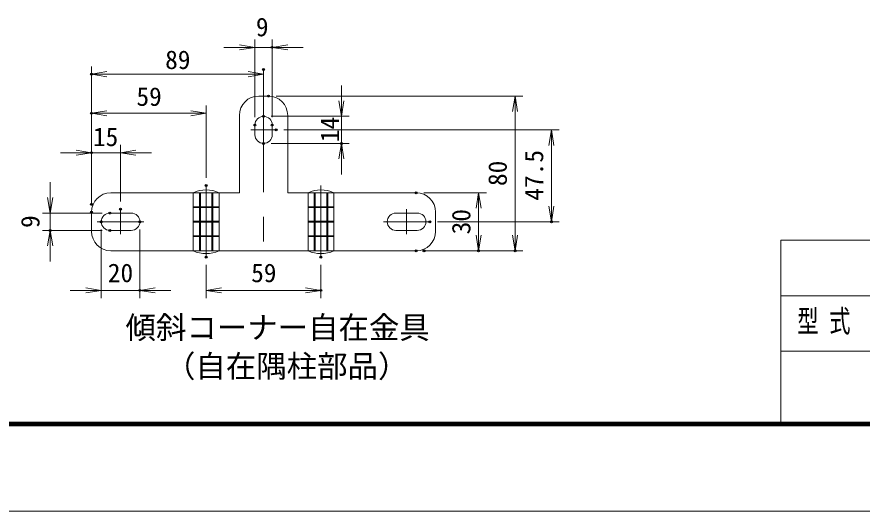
# Model space of a CAD drawing. Units: millimetres, scale not verified, with parts at other scales. Extents: x -4200 to 4200, y -2970 to 2970.
# Drawn here: x 430 to 2616, y -2970 to -1692 of the extents above; entities that cross this region are included whole.
import ezdxf
from ezdxf.enums import TextEntityAlignment as Align

# ---------------------------------------------------------------- set-up
doc = ezdxf.new("R2010")
doc.units = ezdxf.units.MM
doc.header["$LTSCALE"] = 10
doc.header["$PDMODE"] = 32
doc.header["$PDSIZE"] = 5
doc.linetypes.add('USER1', pattern=[50.8, 31.75, -6.35, 6.35, -6.35])
for name, color, linetype, lineweight in [('0-1_D-BMK', 2, 'USER1', 13), ('0-5_D-STR3', 3, 'Continuous', 13), ('0-6_D-STR-DIM', 7, 'Continuous', 13), ('0-7_0', 7, 'Continuous', 18), ('0-9_D-TTL-TXT', 7, 'Continuous', 18), ('0-B_D-TTL', 7, 'Continuous', 18), ('0-C_WAKU', 7, 'Continuous', 18)]:
    doc.layers.add(name, color=color, linetype=linetype, lineweight=lineweight)
doc.layers.add('0-8_Defpoints', color=253, linetype='Continuous')
doc.styles.add('ＭＳ ゴシック', font='')
doc.styles.get('ＭＳ ゴシック').set_extended_font_data('MS Gothic')

# ---------------------------------------------------------------- blocks, each defined once
blk = doc.blocks.new('_Open')
at = {"layer": '0-7_0'}
blk.add_line((-10, 1.667), (0, 0), dxfattribs=at)
blk.add_lwpolyline([(-10, -1.667), (0, 0), (-10, 0)], dxfattribs=at)

msp = doc.modelspace()

# ---------------------------------------------------------------- linework, layer by layer
at = {"layer": '0-1_D-BMK'}
for p, q in [((1067.6, -1827.99), (1067.6, -2320.12)), ((1035.1, -1984.25), (1100.1, -1984.25)), ((919.1, -2128.25), (919.1, -2313.12)), ((1216.1, -2128.25), (1216.1, -2313.12)), ((697.6, -2189.25), (697.6, -2254.25)), ((1437.6, -2189.25), (1437.6, -2254.25)), ((637.6, -2221.75), (757.6, -2221.75)), ((1497.6, -2221.75), (1377.6, -2221.75))]:
    msp.add_line(p, q, dxfattribs=at)
at = {"layer": '0-5_D-STR3'}
for p, q in [((1055.1, -1896.75), (1080.1, -1896.75)), ((1005.1, -1946.75), (1005.1, -2146.75)), ((1130.1, -1946.75), (1130.1, -2146.75)), ((1045.1, -1971.75), (1045.1, -1996.75)), ((1090.1, -1971.75), (1090.1, -1996.75)), ((672.6, -2146.75), (1005.1, -2146.75)), ((885.6, -2146.75), (885.6, -2296.75)), ((901.6, -2146.75), (901.6, -2296.75)), ((904.1, -2146.75), (904.1, -2296.75)), ((934.1, -2146.75), (934.1, -2296.75)), ((936.6, -2146.75), (936.6, -2296.75)), ((952.6, -2146.75), (952.6, -2296.75)), ((1130.1, -2146.75), (1462.6, -2146.75)), ((1182.6, -2146.75), (1182.6, -2296.75)), ((1198.6, -2146.75), (1198.6, -2296.75)), ((1201.1, -2146.75), (1201.1, -2296.75)), ((1231.1, -2146.75), (1231.1, -2296.75)), ((1233.6, -2146.75), (1233.6, -2296.75)), ((1249.6, -2146.75), (1249.6, -2296.75)), ((885.6, -2183.25), (952.6, -2183.25)), ((885.6, -2185.25), (952.6, -2185.25)), ((1249.6, -2183.25), (1182.6, -2183.25)), ((1249.6, -2185.25), (1182.6, -2185.25)), ((622.6, -2196.75), (622.6, -2246.75)), ((670.1, -2199.25), (725.1, -2199.25)), ((1465.1, -2199.25), (1410.1, -2199.25)), ((1512.6, -2196.75), (1512.6, -2246.75)), ((885.6, -2220.25), (952.6, -2220.25)), ((885.6, -2223.25), (952.6, -2223.25)), ((1249.6, -2220.25), (1182.6, -2220.25)), ((1249.6, -2223.25), (1182.6, -2223.25)), ((670.1, -2244.25), (725.1, -2244.25)), ((1465.1, -2244.25), (1410.1, -2244.25)), ((885.6, -2258.25), (952.6, -2258.25)), ((885.6, -2260.25), (952.6, -2260.25)), ((1249.6, -2258.25), (1182.6, -2258.25)), ((1249.6, -2260.25), (1182.6, -2260.25)), ((672.6, -2296.75), (1462.6, -2296.75))]:
    msp.add_line(p, q, dxfattribs=at)
for centre, radius, start, end in [((1055.1, -1946.75), 50, 90, 180), ((1080.1, -1946.75), 50, 0, 90), ((1067.6, -1971.75), 22.5, 0, 180), ((1067.6, -1996.75), 22.5, 180, 0), ((919.1, -2217.82), 78.57, 64.76136, 115.23864), ((1216.1, -2217.82), 78.57, 64.76136, 115.23864), ((672.6, -2196.75), 50, 90, 180), ((1462.6, -2196.75), 50, 0, 90), ((670.1, -2221.75), 22.5, 90, 270), ((725.1, -2221.75), 22.5, 270, 90), ((1410.1, -2221.75), 22.5, 90, 270), ((1465.1, -2221.75), 22.5, 270, 90), ((672.6, -2246.75), 50, 180, 270), ((1462.6, -2246.75), 50, 270, 0), ((919.1, -2225.68), 78.57, 244.76136, 295.23864), ((1216.1, -2225.68), 78.57, 244.76136, 295.23864)]:
    msp.add_arc(centre, radius, start, end, dxfattribs=at)
at = {"layer": '0-6_D-STR-DIM'}
for p, q in [((1005.1, -1770.89), (965.1, -1770.89)), ((1045.1, -1951.75), (1045.1, -1750.89)), ((1045.1, -1770.89), (1090.1, -1770.89)), ((1090.1, -1951.75), (1090.1, -1750.89)), ((1130.1, -1770.89), (1170.1, -1770.89)), ((622.6, -2176.75), (622.6, -1820.16)), ((1067.6, -1840.16), (622.6, -1840.16)), ((1067.6, -1847.99), (1067.6, -1860.16)), ((1269, -1909.25), (1269, -1869.25)), ((1100.1, -1896.75), (1738.08, -1896.75)), ((1718.08, -1896.75), (1718.08, -2296.75)), ((622.6, -2156.75), (622.6, -1921.46)), ((919.1, -2108.25), (919.1, -1921.46)), ((919.1, -1941.46), (622.6, -1941.46)), ((1087.6, -1949.25), (1289, -1949.25)), ((1269, -1949.25), (1269, -2019.25)), ((1120.1, -1984.25), (1832.23, -1984.25)), ((1812.23, -1984.25), (1812.23, -2221.75)), ((622.6, -2176.75), (622.6, -2023.27)), ((697.6, -2169.25), (697.6, -2023.27)), ((1087.6, -2019.25), (1289, -2019.25)), ((582.6, -2043.27), (542.6, -2043.27)), ((697.6, -2043.27), (622.6, -2043.27)), ((737.6, -2043.27), (777.6, -2043.27)), ((1269, -2059.25), (1269, -2099.25)), ((515.48, -2159.25), (515.48, -2119.25)), ((1482.6, -2146.75), (1643.93, -2146.75)), ((1623.93, -2146.75), (1623.93, -2296.75)), ((650.1, -2199.25), (495.48, -2199.25)), ((515.48, -2199.25), (515.48, -2244.25)), ((1517.6, -2221.75), (1832.23, -2221.75)), ((650.1, -2244.25), (495.48, -2244.25)), ((647.6, -2241.75), (647.6, -2419.16)), ((747.6, -2241.75), (747.6, -2419.16)), ((515.48, -2284.25), (515.48, -2324.25)), ((1482.6, -2296.75), (1643.93, -2296.75)), ((1502.6, -2296.75), (1738.08, -2296.75)), ((919.1, -2333.12), (919.1, -2419.16)), ((1216.1, -2333.12), (1216.1, -2419.16)), ((607.6, -2399.16), (567.6, -2399.16)), ((647.6, -2399.16), (747.6, -2399.16)), ((787.6, -2399.16), (827.6, -2399.16)), ((919.1, -2399.16), (1216.1, -2399.16))]:
    msp.add_line(p, q, dxfattribs=at)
at = {"layer": '0-8_Defpoints'}
for p in [(1090.1, -1770.89), (1067.6, -1827.99), (622.6, -1840.16), (1080.1, -1896.75), (622.6, -1941.46), (1067.6, -1949.25), (1045.1, -1971.75), (1090.1, -1971.75), (1100.1, -1984.25), (1067.6, -2019.25), (1269, -2019.25), (622.6, -2043.27), (919.1, -2128.25), (1462.6, -2146.75), (622.6, -2176.75), (622.6, -2196.75), (670.1, -2199.25), (697.6, -2189.25), (647.6, -2221.75), (747.6, -2221.75), (1497.6, -2221.75), (1812.23, -2221.75), (515.48, -2244.25), (670.1, -2244.25), (1462.6, -2296.75), (1482.6, -2296.75), (1623.93, -2296.75), (1718.08, -2296.75), (919.1, -2313.12), (1216.1, -2313.12), (747.6, -2399.16), (1216.1, -2399.16)]:
    msp.add_point(p, dxfattribs=at)
at = {"layer": '0-B_D-TTL'}
for points in [[(-4200.09, -2969.77), (4199.91, -2969.77), (4199.91, 2970.23), (-4200.09, 2970.23)], [(-3930.09, 2750.23), (3929.91, 2750.23), (3929.91, -2749.77), (-3930.09, -2749.77)], [(-3927.59, 2747.73), (3927.41, 2747.73), (3927.41, -2747.27), (-3927.59, -2747.27)], [(-3925.09, 2745.23), (3924.91, 2745.23), (3924.91, -2744.77), (-3925.09, -2744.77)], [(-3922.59, 2742.73), (3922.41, 2742.73), (3922.41, -2742.27), (-3922.59, -2742.27)], [(-3920.09, 2740.23), (3919.91, 2740.23), (3919.91, -2739.77), (-3920.09, -2739.77)]]:
    msp.add_lwpolyline(points, close=True, dxfattribs=at)
at = {"layer": '0-C_WAKU'}
for p, q in [((2405.47, -2269.7), (3919.91, -2269.7)), ((2405.47, -2739.77), (2405.47, -2269.7)), ((2405.47, -2412.95), (3919.91, -2412.95)), ((2405.47, -2556.2), (3919.91, -2556.2))]:
    msp.add_line(p, q, dxfattribs=at)

# ---------------------------------------------------------------- block references
at = {"layer": '0-6_D-STR-DIM', "xscale": 4, "yscale": 4}
for p in [(1045.1, -1770.89), (1067.6, -1840.16), (919.1, -1941.46), (622.6, -2043.27), (647.6, -2399.16), (1216.1, -2399.16)]:
    msp.add_blockref('_Open', p, dxfattribs=at)
for p, rotation in [((1090.1, -1770.89), 180), ((622.6, -1840.16), 180), ((1718.08, -1896.75), 90), ((1269, -1949.25), 270), ((622.6, -1941.46), 180), ((1812.23, -1984.25), 90), ((1269, -2019.25), 90), ((697.6, -2043.27), 180), ((515.48, -2199.25), 270), ((1623.93, -2146.75), 90), ((1812.23, -2221.75), 270), ((515.48, -2244.25), 90), ((1623.93, -2296.75), 270), ((1718.08, -2296.75), 270), ((747.6, -2399.16), 180), ((919.1, -2399.16), 180)]:
    msp.add_blockref('_Open', p, dxfattribs=dict(at, rotation=rotation))

# ---------------------------------------------------------------- texts
at = {"layer": '0-6_D-STR-DIM', "style": 'ＭＳ ゴシック'}
for s, p in [('9', (1047.87, -1756.71)), ('89', (813.11, -1841.42)), ('59', (738.85, -1936.62)), ('15', (626.34, -2040.64)), ('20', (664.84, -2392.41)), ('59', (1035.6, -2392.41))]:
    msp.add_text(s, height=48.09, dxfattribs=at).set_placement(p, align=Align.BOTTOM_LEFT)
for s, p in [('14', (1277.51, -2016.03)), ('47.5', (1805.48, -2167.11)), ('80', (1711.33, -2129.38)), ('30', (1617.18, -2254.38)), ('9', (502.51, -2237.74))]:
    msp.add_text(s, height=48.09, rotation=90, dxfattribs=at).set_placement(p, align=Align.BOTTOM_LEFT)
at = {"layer": '0-9_D-TTL-TXT', "style": 'ＭＳ ゴシック'}
for s, p in [('傾斜コーナー自在金具', (710.59, -2541.34)), ('（自在隅柱部品）', (812.66, -2641.34))]:
    msp.add_text(s, height=57.7, dxfattribs=at).set_placement(p, align=Align.BOTTOM_LEFT)
at = {"layer": '0-C_WAKU', "style": 'ＭＳ ゴシック', "width": 0.7}
msp.add_text('型 式', height=57.73, dxfattribs=at).set_placement((2448.22, -2524.79), align=Align.BOTTOM_LEFT)

doc.saveas('drawing.dxf')
